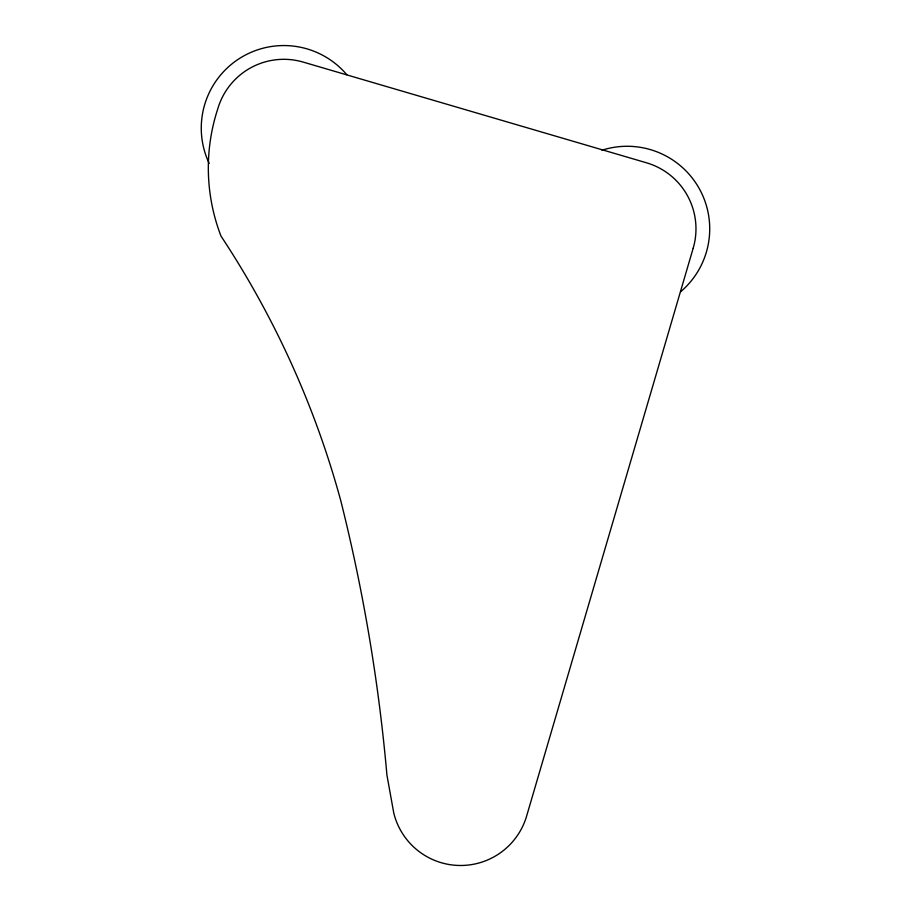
<?xml version="1.0" encoding="UTF-8"?>
<svg xmlns="http://www.w3.org/2000/svg" width="911" height="911" viewBox="0 0 911 911"><rect width="100%" height="100%" fill="white"/><g stroke="black" fill="none" stroke-linecap="round" stroke-linejoin="round"><path stroke-width="1.37" d="M209.188 163.422A82.571 82.571 0 0 1 346.795 74.702M601.909 150.224A82.571 82.571 0 0 1 680.585 291.793M693.191 248.202L526.638 816.028A68.803 68.803 0 0 1 393.746 812.897L386.924 775.045A1762.956 1762.956 0 0 0 340.725 500.492A917.832 917.832 0 0 0 220.974 236.051A189.602 189.602 0 0 1 217.809 108.751A68.803 68.803 0 0 1 303.204 62.096L646.537 162.807A68.803 68.803 0 0 1 693.191 248.202"/></g></svg>
